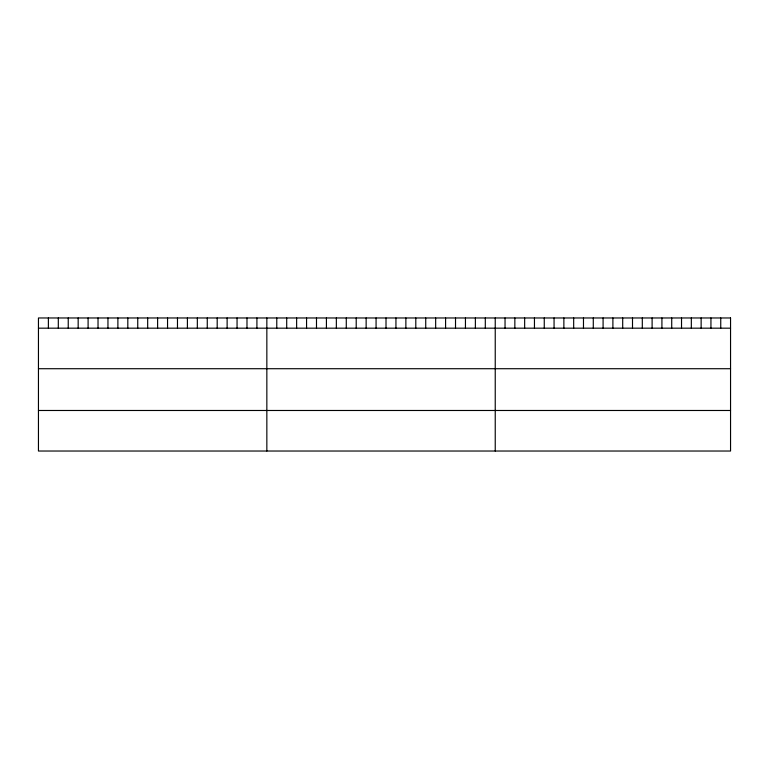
<?xml version="1.0" encoding="UTF-8"?>
<svg xmlns="http://www.w3.org/2000/svg" width="769" height="769" viewBox="0 0 769 769"><rect width="100%" height="100%" fill="white"/><g stroke="black" fill="none" stroke-linecap="round" stroke-linejoin="round"><path stroke-width="1.15" d="M38.45 328.171L730.55 328.171M38.45 368.716L730.55 368.716M38.45 410.483L730.55 410.483M720.745 317.972L720.745 328.171M710.941 317.972L710.941 328.171M701.136 317.972L701.136 328.171M691.331 317.972L691.331 328.171M681.526 317.972L681.526 328.171M671.721 317.972L671.721 328.171M661.917 317.972L661.917 328.171M652.112 317.972L652.112 328.171M642.307 317.972L642.307 328.171M632.503 317.972L632.503 328.171M622.698 317.972L622.698 328.171M612.893 317.972L612.893 328.171M603.088 317.972L603.088 328.171M593.284 317.972L593.284 328.171M583.479 317.972L583.479 328.171M573.674 317.972L573.674 328.171M563.869 317.972L563.869 328.171M554.064 317.972L554.064 328.171M544.26 317.972L544.26 328.171M534.455 317.972L534.455 328.171M524.65 317.972L524.65 328.171M514.846 317.972L514.846 328.171M505.041 317.972L505.041 328.171M495.236 317.972L495.236 451.028M485.306 317.972L485.306 328.171M475.377 317.972L475.377 328.171M465.447 317.972L465.447 328.171M455.517 317.972L455.517 328.171M445.587 317.972L445.587 328.171M435.658 317.972L435.658 328.171M425.728 317.972L425.728 328.171M415.798 317.972L415.798 328.171M405.869 317.972L405.869 328.171M395.939 317.972L395.939 328.171M386.009 317.972L386.009 328.171M376.07 317.972L376.07 328.171M366.14 317.972L366.14 328.171M356.21 317.972L356.21 328.171M346.281 317.972L346.281 328.171M336.351 317.972L336.351 328.171M326.421 317.972L326.421 328.171M316.492 317.972L316.492 328.171M306.562 317.972L306.562 328.171M296.632 317.972L296.632 328.171M286.702 317.972L286.702 328.171M276.773 317.972L276.773 328.171M266.843 317.972L266.843 451.028M256.913 317.972L256.913 328.171M246.984 317.972L246.984 328.171M237.054 317.972L237.054 328.171M227.124 317.972L227.124 328.171M217.194 317.972L217.194 328.171M207.265 317.972L207.265 328.171M197.335 317.972L197.335 328.171M187.405 317.972L187.405 328.171M177.476 317.972L177.476 328.171M167.546 317.972L167.546 328.171M157.616 317.972L157.616 328.171M147.677 317.972L147.677 328.171M137.747 317.972L137.747 328.171M127.817 317.972L127.817 328.171M117.888 317.972L117.888 328.171M107.958 317.972L107.958 328.171M98.028 317.972L98.028 328.171M88.099 317.972L88.099 328.171M78.169 317.972L78.169 328.171M68.239 317.972L68.239 328.171M58.309 317.972L58.309 328.171M48.38 317.972L48.38 328.171M730.55 317.972L38.45 317.972L38.45 451.028L730.55 451.028L730.55 317.972"/></g></svg>
